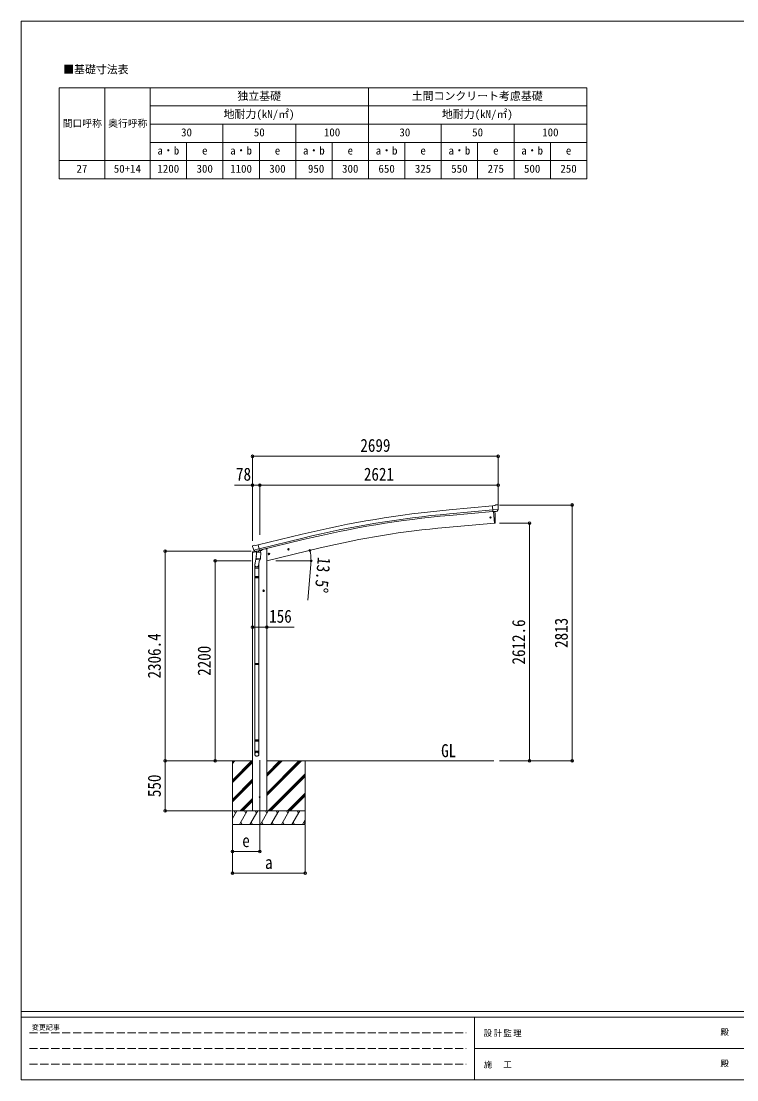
# Model space of a CAD drawing. Units: millimetres at full size, sheet at 1:30. Extents: x -8385 to 8479, y -5853 to 5787.
# Drawn here: x -8385 to -518, y -5853 to 5787 of the extents above; entities that cross this region are included whole.
import ezdxf
from ezdxf.enums import TextEntityAlignment as Align

# ---------------------------------------------------------------- set-up
doc = ezdxf.new("R2010")
doc.units = ezdxf.units.MM
doc.header["$LTSCALE"] = 30
doc.header["$PDMODE"] = 32
doc.header["$PDSIZE"] = 30
doc.linetypes.add('DASHED3', pattern=[4, 3, -1])
for name, color, linetype, lineweight in [('0-0_0', 7, 'Continuous', 9), ('0-1_本体', 4, 'Continuous', 9), ('0-2_部品', 7, 'Continuous', 9), ('0-8_PARTS2', 2, 'Continuous', 9), ('0-A_寸法', 6, 'Continuous', 9), ('F-0_240', 7, 'Continuous', 9)]:
    doc.layers.add(name, color=color, linetype=linetype, lineweight=lineweight)
doc.styles.add('ＭＳ ゴシック', font='')
doc.styles.get('ＭＳ ゴシック').set_extended_font_data('MS Gothic')

msp = doc.modelspace()

# ---------------------------------------------------------------- linework, layer by layer
at = {"layer": '0-0_0', "color": 6}
for p, q in [((-2327.92, -2345.47), (-2327.92, 467.53)), ((-2796.93, 267.13), (-2796.93, -2345.47))]:
    msp.add_line(p, q, dxfattribs=at)
at = {"layer": '0-0_0'}
for p, q in [((-6437.6, -2345.47), (-5841.26, -2345.47)), ((-6063.51, -2345.47), (-6063.51, -3045.47)), ((-6063.51, -2556.7), (-5852.28, -2345.47)), ((-6063.51, -2372.85), (-6036.13, -2345.47)), ((-6063.51, -2358.71), (-6050.27, -2345.47)), ((-6063.51, -2570.84), (-5841.26, -2348.59)), ((-6063.51, -2584.98), (-5841.26, -2362.74)), ((-5685.76, -2727.73), (-5303.5, -2345.47)), ((-5685.76, -2699.45), (-5331.78, -2345.47)), ((-5685.76, -2713.59), (-5317.64, -2345.47)), ((-5685.76, -2515.6), (-5515.63, -2345.47)), ((-5685.76, -2501.46), (-5529.77, -2345.47)), ((-5685.76, -2487.32), (-5543.92, -2345.47)), ((-5685.76, -2345.47), (-3191.03, -2345.47)), ((-5263.51, -2345.47), (-5263.51, -3045.47)), ((-6063.51, -2768.83), (-5841.26, -2546.58)), ((-6063.51, -2782.97), (-5841.26, -2560.73)), ((-5669.66, -2895.47), (-5263.51, -2489.33)), ((-5655.51, -2895.47), (-5263.51, -2503.48)), ((-5641.37, -2895.47), (-5263.51, -2517.62)), ((-6063.51, -2797.12), (-5841.26, -2574.87)), ((-5978.02, -2895.47), (-5841.26, -2758.71)), ((-5963.88, -2895.47), (-5841.26, -2772.86)), ((-5949.74, -2895.47), (-5841.26, -2787)), ((-5457.52, -2895.47), (-5263.51, -2701.46)), ((-5443.38, -2895.47), (-5263.51, -2715.61)), ((-5429.24, -2895.47), (-5263.51, -2729.75)), ((-5263.51, -2895.47), (-6063.51, -2895.47)), ((-6063.51, -2979.3), (-6015.11, -2895.47)), ((-6030.12, -2921.45), (-6045.12, -2895.47)), ((-5986.25, -3045.47), (-5899.64, -2895.47)), ((-5914.65, -2921.45), (-5929.65, -2895.47)), ((-5870.78, -3045.47), (-5784.18, -2895.47)), ((-5799.18, -2921.45), (-5814.18, -2895.47)), ((-5755.31, -3045.47), (-5668.7, -2895.47)), ((-5683.71, -2921.45), (-5698.71, -2895.47)), ((-5639.84, -3045.47), (-5553.23, -2895.47)), ((-5568.24, -2921.45), (-5583.24, -2895.47)), ((-5524.37, -3045.47), (-5437.76, -2895.47)), ((-5467.76, -2895.47), (-5452.76, -2921.45)), ((-5408.9, -3045.47), (-5322.29, -2895.47)), ((-5337.29, -2921.45), (-5352.3, -2895.47)), ((-5971.25, -3019.49), (-5956.25, -3045.47)), ((-5855.78, -3019.49), (-5840.78, -3045.47)), ((-5740.31, -3019.49), (-5725.31, -3045.47)), ((-5624.84, -3019.49), (-5609.84, -3045.47)), ((-5509.37, -3019.49), (-5494.37, -3045.47)), ((-5393.9, -3019.49), (-5378.9, -3045.47)), ((-5293.43, -3045.47), (-5263.51, -2993.66)), ((-5278.43, -3019.49), (-5263.43, -3045.47)), ((-6063.51, -3045.47), (-5263.51, -3045.47))]:
    msp.add_line(p, q, dxfattribs=at)
at = {"layer": '0-1_本体'}
for p, q in [((-3204.15, 456.93), (-3681.67, 413.73)), ((-3200.39, 413.93), (-3677.78, 370.74)), ((-3198.92, 397.16), (-3676.26, 353.98)), ((-3191.69, 394.77), (-3180.52, 267.17)), ((-3718.47, 220.11), (-3180.52, 267.17)), ((-5780.99, 28.12), (-5298.12, 145.6)), ((-5770.92, -13.85), (-5287.91, 103.62)), ((-5766.98, -30.23), (-5283.93, 87.26)), ((-5841.01, -55.18), (-5841.01, -2895.47)), ((-5705.51, -15.47), (-5739.02, -23.52)), ((-5685.51, -15.47), (-5705.51, -15.47)), ((-5685.51, -145.47), (-5099.84, -4.86)), ((-5685.51, -15.47), (-5685.51, -2895.47)), ((-5720.01, -484.97), (-5720.01, -464.97)), ((-5710.01, -474.97), (-5730.01, -474.97)), ((-5720.01, -467.47), (-5726.51, -471.22)), ((-5726.51, -471.22), (-5726.51, -478.73)), ((-5726.51, -478.73), (-5720.01, -482.48)), ((-5713.51, -471.22), (-5720.01, -467.47))]:
    msp.add_line(p, q, dxfattribs=at)
at = {"layer": '0-1_本体', "color": 6}
msp.add_line((-5685.26, -875.65), (-5841.26, -875.65), dxfattribs=at)
at = {"layer": '0-1_本体'}
msp.add_lwpolyline([(-5720.01, -482.48), (-5713.51, -478.73), (-5713.51, -471.22)], dxfattribs=at)
for radius in [8.5, 7.7, 6.5]:
    msp.add_circle((-5720.01, -474.97), radius, dxfattribs=at)
for centre, radius, start, end in [((-2685.54, -10596.28), 11054.98, 95.16866, 103.66973), ((-2685.54, -10596.28), 11011.82, 95.16974, 103.66973), ((-2685.54, -10596.28), 10994.98, 95.16974, 103.66973), ((-2895.48, -9186.67), 9442.71, 95.00001, 103.5)]:
    msp.add_arc(centre, radius, start, end, dxfattribs=at)
at = {"layer": '0-2_部品', "lineweight": 18}
for p, q in [((-7967.11, 5055.04), (-2167.11, 5055.04)), ((-7967.11, 5055.04), (-7967.11, 4055.04)), ((-7467.11, 5055.04), (-7467.11, 4055.04)), ((-4567.11, 5055.04), (-4567.11, 4055.04)), ((-6967.11, 4855.04), (-2167.11, 4855.04)), ((-6967.11, 4655.04), (-2167.11, 4655.04)), ((-3767.11, 4655.04), (-3767.11, 4055.04)), ((-6967.11, 4455.04), (-2167.11, 4455.04)), ((-3367.11, 4455.04), (-3367.11, 4055.04)), ((-2567.11, 4455.04), (-2567.11, 4055.04))]:
    msp.add_line(p, q, dxfattribs=at)
at = {"layer": '0-2_部品'}
for p, q in [((-3177.77, 461.38), (-3166.05, 468.14)), ((-3151.15, 469.73), (-3164.81, 468.53)), ((-3142.01, 463.98), (-3147.5, 468.58)), ((-3177.77, 461.38), (-3204.34, 459.05)), ((-3198.68, 394.39), (-3204.34, 459.05)), ((-3141.48, 419.09), (-3200.39, 413.93)), ((-3188.72, 395.26), (-3198.68, 394.39)), ((-3191.71, 395), (-3180.54, 267.4)), ((-3155.11, 398.2), (-3162.82, 397.53)), ((-3152.73, 399.6), (-3141.79, 418.54)), ((-3140.95, 461.94), (-3140.83, 460.59)), ((-3180.54, 267.4), (-3178.49, 267.65)), ((-5842.7, 12.54), (-5842.42, 11.39)), ((-5838.48, 21.11), (-5842.34, 14.82)), ((-5835.38, 23.36), (-5822.2, 26.53)), ((-5807.64, 23.85), (-5820.9, 26.55)), ((-5807.64, 23.85), (-5781.71, 30.08)), ((-5843.83, -55.79), (-5801.12, -45.54)), ((-5843.83, -48.9), (-5843.83, -55.79)), ((-5815.32, -39.69), (-5841.53, -45.99)), ((-5828.65, -27.77), (-5771.14, -13.96)), ((-5811.79, -42.68), (-5828.17, -28.19)), ((-5800.2, -92.2), (-5816.11, -188.37)), ((-5809.09, -43.24), (-5801.57, -41.44)), ((-5808.25, -43.14), (-5806.72, -42.77)), ((-5806.72, -42.77), (-5770.01, -33.96)), ((-5804.88, -43), (-5804.93, -43.74)), ((-5804.18, -44.78), (-5778.36, -51.22)), ((-5797.26, -50.13), (-5801.93, -116.96)), ((-5751.57, -53.32), (-5797.26, -50.13)), ((-5795.48, -46.95), (-5795.71, -50.23)), ((-5775.97, -35.78), (-5776.99, -50.39)), ((-5770.01, -33.96), (-5768.49, -33.59)), ((-5766.93, -31.49), (-5765.99, -31.55)), ((-5765.99, -31.55), (-5752.67, -46.87)), ((-5761.99, -36.15), (-5743.11, -31.61)), ((-5756.24, -120.16), (-5751.57, -53.32)), ((-5752.67, -46.87), (-5753.12, -53.21)), ((-5739.27, -23.44), (-5739.27, -26.75)), ((-5670.95, -73.01), (-5651.51, -68.34)), ((-5666.4, -65.23), (-5668.53, -72.43)), ((-5659.1, -63.48), (-5666.4, -65.23)), ((-5658.89, -80.4), (-5663.56, -60.95)), ((-5653.93, -68.93), (-5659.1, -63.48)), ((-5656.06, -76.12), (-5653.93, -68.93)), ((-5457.03, -21.65), (-5437.58, -16.99)), ((-5452.47, -13.88), (-5454.61, -21.07)), ((-5445.18, -12.12), (-5452.47, -13.88)), ((-5444.97, -29.04), (-5449.64, -9.6)), ((-5440.01, -17.57), (-5445.18, -12.12)), ((-5442.14, -24.76), (-5440.01, -17.57)), ((-5818.26, -225.53), (-5818.26, -191.18)), ((-5772.26, -225.53), (-5818.26, -225.53)), ((-5816.26, -225.53), (-5816.26, -319.53)), ((-5802.79, -129.43), (-5801.92, -116.96)), ((-5802.4, -130.79), (-5802.4, -130.79)), ((-5756.24, -120.16), (-5801.93, -116.96)), ((-5800.95, -131.57), (-5759.25, -134.48)), ((-5764.68, -134.1), (-5775.41, -197.69)), ((-5774.26, -225.53), (-5774.26, -319.53)), ((-5772.26, -190.87), (-5772.26, -225.53)), ((-5756.26, -120.16), (-5757.15, -132.85)), ((-5818.26, -321.53), (-5817.26, -319.53)), ((-5772.26, -321.53), (-5818.26, -321.53)), ((-5772.26, -329.53), (-5818.26, -329.53)), ((-5773.26, -319.53), (-5817.26, -319.53)), ((-5773.26, -331.53), (-5817.26, -331.53)), ((-5816.26, -331.53), (-5816.26, -1275.72)), ((-5774.26, -331.53), (-5774.26, -1275.72)), ((-5772.26, -321.53), (-5773.26, -319.53)), ((-5772.26, -329.53), (-5773.26, -331.53)), ((-5772.26, -321.53), (-5772.26, -329.53)), ((-5719.76, -485.59), (-5719.76, -465.59)), ((-5709.76, -475.59), (-5729.76, -475.59)), ((-5719.76, -468.09), (-5726.26, -471.84)), ((-5726.26, -471.84), (-5726.26, -479.34)), ((-5726.26, -479.34), (-5719.76, -483.1)), ((-5713.26, -471.84), (-5719.76, -468.09)), ((-5818.26, -1277.72), (-5817.26, -1275.72)), ((-5772.26, -1277.72), (-5818.26, -1277.72)), ((-5773.26, -1275.72), (-5817.26, -1275.72)), ((-5772.26, -1277.72), (-5773.26, -1275.72)), ((-5772.26, -1277.72), (-5772.26, -1285.72)), ((-5772.26, -1285.72), (-5818.26, -1285.72)), ((-5773.26, -1287.72), (-5817.26, -1287.72)), ((-5816.26, -1287.72), (-5816.26, -2115.9)), ((-5774.26, -1287.72), (-5774.26, -2115.9)), ((-5772.26, -1285.72), (-5773.26, -1287.72)), ((-5818.26, -2117.9), (-5817.26, -2115.9)), ((-5772.26, -2117.9), (-5818.26, -2117.9)), ((-5772.26, -2125.9), (-5818.26, -2125.9)), ((-5773.26, -2115.9), (-5817.26, -2115.9)), ((-5773.26, -2127.9), (-5817.26, -2127.9)), ((-5816.26, -2127.9), (-5816.26, -2237.9)), ((-5774.26, -2127.9), (-5774.26, -2237.9)), ((-5772.26, -2117.9), (-5773.26, -2115.9)), ((-5772.26, -2125.9), (-5773.26, -2127.9)), ((-5772.26, -2117.9), (-5772.26, -2125.9)), ((-5818.26, -2272.05), (-5818.26, -2237.9)), ((-5772.26, -2237.9), (-5818.26, -2237.9)), ((-5772.26, -2272.05), (-5772.26, -2237.9))]:
    msp.add_line(p, q, dxfattribs=at)
at = {"layer": '0-2_部品', "lineweight": 18}
for points in [[(-6967.11, 5055.04), (-6967.11, 4855.04), (-6967.11, 4255.04), (-6967.11, 4055.04)], [(-2167.11, 5055.04), (-2167.11, 4455.04), (-2167.11, 4055.04)], [(-6167.11, 4655.04), (-6167.11, 4455.04), (-6167.11, 4055.04)], [(-5367.11, 4655.04), (-5367.11, 4455.04), (-5367.11, 4055.04)], [(-2967.11, 4655.04), (-2967.11, 4255.04), (-2967.11, 4055.04)], [(-6567.11, 4455.04), (-6567.11, 4255.04), (-6567.11, 4055.04)], [(-5767.11, 4455.04), (-5767.11, 4255.04), (-5767.11, 4055.04)], [(-4967.11, 4455.04), (-4967.11, 4255.04), (-4967.11, 4055.04)], [(-4167.11, 4455.04), (-4167.11, 4255.04), (-4167.11, 4055.04)], [(-7967.11, 4255.04), (-6967.11, 4255.04), (-2167.11, 4255.04)], [(-7967.11, 4055.04), (-7467.11, 4055.04), (-4567.11, 4055.04), (-2967.11, 4055.04), (-2167.11, 4055.04)]]:
    msp.add_lwpolyline(points, dxfattribs=at)
at = {"layer": '0-2_部品'}
for points in [[(-3188.72, 395.26), (-3188.45, 395.2), (-3163.07, 397.42), (-3162.82, 397.53)], [(-3141.4, 419.72), (-3141.69, 418.73), (-3141.79, 418.54)], [(-5776.28, -35.37), (-5766.56, -33.04), (-5781.71, 30.08)], [(-5828.92, -27.19), (-5828.33, -28.03), (-5828.17, -28.19)], [(-5776.28, -35.37), (-5776.52, -35.52), (-5801.29, -41.47), (-5801.57, -41.44)], [(-5668.53, -72.43), (-5663.36, -77.87), (-5656.06, -76.12)], [(-5454.61, -21.07), (-5449.44, -26.52), (-5442.14, -24.76)], [(-5818.26, -321.53), (-5818.26, -329.53), (-5817.26, -331.53)], [(-5719.76, -483.1), (-5713.26, -479.34), (-5713.26, -471.84)], [(-5818.26, -1277.72), (-5818.26, -1285.72), (-5817.26, -1287.72)], [(-5818.26, -2117.9), (-5818.26, -2125.9), (-5817.26, -2127.9)]]:
    msp.add_lwpolyline(points, dxfattribs=at)
for centre, radius in [((-3226.23, 330.66), 6.5), ((-5661.23, -70.68), 8.5), ((-5661.23, -70.68), 7.7), ((-5661.23, -70.68), 6.5), ((-5447.31, -19.32), 8.5), ((-5447.31, -19.32), 7.7), ((-5447.31, -19.32), 6.5), ((-5719.76, -475.59), 8.5), ((-5719.76, -475.59), 7.7), ((-5719.76, -475.59), 6.5)]:
    msp.add_circle(centre, radius, dxfattribs=at)
at = {"layer": '0-2_部品', "color": 4}
msp.add_circle((-5763.26, -2745.47), 4.5, dxfattribs=at)
at = {"layer": '0-2_部品'}
for centre, radius, start, end in [((-3164.55, 465.55), 3, 95, 120), ((-3150.71, 464.75), 5, 50.00648, 94.99352), ((-4074.31, 323.21), 900, 356.63919, 4.64986), ((-3342.46, 442.95), 202.4, 353.4085, 5), ((-3178.85, 270.63), 3, 277, 356.63919), ((-5645.62, 58.64), 202.4, 193.5, 205.09125), ((-5834.22, 18.5), 5, 103.5, 148.5), ((-5821.5, 23.61), 3, 78.5, 103.5), ((-5840.83, -48.9), 3, 103.5, 180), ((-5808.36, -42.65), 0.5, 248.23754, 283.5), ((-5805.38, -42.96), 0.5, 356, 103.5), ((-5803.93, -43.81), 1, 176, 256), ((-5778.01, -50.25), 1.03, 250.03897, 351.96569), ((-5775.37, -35.86), 0.604, 100.59842, 172.20595), ((-5768.6, -33.11), 0.5, 283.5, 318.76246), ((-5744.27, -26.75), 5, 283.5, 0), ((-5788.26, -191.18), 30, 177.45142, 180), ((-5800.85, -129.6), 1.95, 175.04017, 217.47766), ((-5800.81, -129.57), 2, 217.40962, 266), ((-5759.11, -132.49), 2, 266, 349.46843)]:
    msp.add_arc(centre, radius, start, end, dxfattribs=at)
for centre, major_axis, ratio, start_param, end_param in [((-3136.62, 465.98), (-15.35, 3.44), 0.101033, 5.97514262, 5.97537366), ((-3155.38, 401.2), (1.62, -2.54), 0.997631, 5.80419048, 5.89294842), ((-3155.45, 401.31), (-3.5, 2.17), 0.650902, 2.11455212, 2.18736272), ((-3155.33, 401.11), (1.62, -2.54), 0.997631, 5.96575902, 6.76218013), ((-3143.95, 461.68), (2.71, -1.31), 0.997474, 0.53665673, 1.32256522), ((-5839.78, 13.25), (-1.57, -2.57), 0.99628, 4.71238898, 5.49965061), ((-5809.81, -40.42), (-0.73, -2.92), 0.997631, 5.80419048, 6.60061159), ((-5809.75, -40.2), (2.63, 3.16), 0.650902, 4.09582259, 4.16863319), ((-5809.78, -40.32), (-0.73, -2.92), 0.997631, 0.39023689, 0.47899483), ((-5795.26, -190.87), (23, 0), 0.996195, 2.55602575, 6.56630284), ((-5795.26, -190.87), (21, 0), 0.996195, 2.93491471, 5.95123941), ((-5795.26, -2270.3), (-23, 0), 0.996195, 3.14159265, 6.28318531), ((-5795.26, -2272.05), (-23, 0), 0.996195, 3.14159265, 6.28318531), ((-5795.26, -2272.05), (0, -23.43), 0.981806, 4.71238898, 7.85398163)]:
    msp.add_ellipse(centre, major_axis=major_axis, ratio=ratio, start_param=start_param, end_param=end_param, dxfattribs=at)
msp.add_ellipse((-5795.26, -2272.05), major_axis=(21, 0), ratio=0.996195, dxfattribs=at)
at = {"layer": '0-8_PARTS2'}
msp.add_line((-5763.26, -2336.26), (-5763.26, -3095.47), dxfattribs=at)
at = {"layer": '0-A_寸法'}
for p, q in [((-5841.26, 1002.89), (-3142.26, 1002.89)), ((-3142.26, 1002.89), (-3142.26, 686.27)), ((-5841.26, 686.27), (-5841.26, 74.04)), ((-5841.26, 686.27), (-5763.26, 686.27)), ((-5763.26, 686.27), (-5763.26, 138.41)), ((-5763.26, 686.27), (-3142.26, 686.27)), ((-3142.26, 686.27), (-3142.26, 457.26)), ((-2327.92, 467.53), (-3125.76, 467.53)), ((-2796.93, 267.13), (-3125.76, 267.13)), ((-6801.84, -2345.47), (-6801.84, -39.07)), ((-6801.84, -39.07), (-5856.75, -39.07)), ((-6253.87, -2345.47), (-6253.87, -145.47)), ((-6253.87, -145.47), (-5856.75, -145.47)), ((-5584.76, -145.47), (-5197.91, -145.47)), ((-5200.76, -187.93), (-5235.13, -580.43)), ((-5685.26, -875.65), (-5385.26, -875.65)), ((-6801.84, -2345.47), (-6073.72, -2345.47)), ((-6801.84, -2895.47), (-6801.84, -2345.47)), ((-2796.93, -2345.47), (-3125.76, -2345.47)), ((-2327.92, -2345.47), (-2796.93, -2345.47)), ((-6801.84, -2895.47), (-6073.72, -2895.47)), ((-6063.51, -3581.84), (-6063.51, -3052.89)), ((-6063.51, -3341.86), (-6063.51, -3052.89)), ((-5763.26, -3341.86), (-5763.26, -3052.89)), ((-5263.51, -3581.84), (-5263.51, -3052.89)), ((-5763.26, -3341.86), (-6063.51, -3341.86)), ((-6063.51, -3581.84), (-5263.51, -3581.84))]:
    msp.add_line(p, q, dxfattribs=at)
msp.add_lwpolyline([(-5841.26, 1002.89), (-5841.26, 686.27), (-6041.26, 686.27)], dxfattribs=at)
for centre in [(-5212.36, -31.82), (-5198.91, -145.47)]:
    msp.add_circle(centre, 10.62, dxfattribs=at)
for start, end in [(0, 13.5), (354.99678, 0)]:
    msp.add_arc((-5685.76, -145.47), 486.86, start, end, dxfattribs=at)
for p in [(-5841.26, 1002.89), (-3142.26, 1002.89), (-5841.26, 686.27), (-5763.26, 686.27), (-3142.26, 686.27), (-2327.92, 467.53), (-2796.93, 267.13), (-6801.84, -39.07), (-6253.87, -145.47), (-5841.26, -875.65), (-5685.26, -875.65), (-6801.84, -2345.47), (-6253.87, -2345.47), (-2796.93, -2345.47), (-2327.92, -2345.47), (-6801.84, -2895.47), (-6063.51, -3341.86), (-5763.26, -3341.86), (-6063.51, -3581.84), (-5263.51, -3581.84)]:
    msp.add_point(p, dxfattribs=at)
at = {"layer": 'F-0_240', "color": 5}
for p, q in [((-8385.45, 5787.34), (-8385.45, -5852.66)), ((-8385.45, 5787.34), (8054.55, 5787.34)), ((-8385.45, -5102.66), (8054.55, -5102.66)), ((-8385.45, -5162.66), (5387.79, -5162.66)), ((-3402.21, -5162.66), (-3402.21, -5852.66)), ((-3402.21, -5507.66), (2747.79, -5507.66)), ((-8385.45, -5852.66), (8054.55, -5852.66))]:
    msp.add_line(p, q, dxfattribs=at)
at = {"layer": 'F-0_240', "color": 4, "linetype": 'DASHED3'}
for p, q in [((-8295.46, -5335.16), (-3492.21, -5335.16)), ((-8295.46, -5507.66), (-3492.21, -5507.66)), ((-8295.46, -5680.16), (-3492.21, -5680.16))]:
    msp.add_line(p, q, dxfattribs=at)

# ---------------------------------------------------------------- texts
at = {"layer": '0-0_0', "style": 'ＭＳ ゴシック', "width": 0.85}
msp.add_text('GL', height=143, dxfattribs=at).set_placement((-3768.57, -2347.91), align=Align.BOTTOM_LEFT)
at = {"layer": '0-2_部品', "style": 'ＭＳ ゴシック'}
for s, height, p in [('■基礎寸法表', 87.98, (-7924.31, 5186.06)), ('独立基礎', 87.98, (-6008.77, 4894.62)), ('土間コンクリート考慮基礎', 87.98, (-4092.11, 4894.62)), ('地耐力(kN/㎡)', 87.98, (-6159.81, 4694.62)), ('地耐力(kN/㎡)', 87.98, (-3759.81, 4694.62)), ('間口呼称', 76.98, (-7928.77, 4602.12)), ('奥行呼称', 76.98, (-7428.77, 4602.12)), ('30', 87.98, (-6627.52, 4494.62)), ('50', 87.98, (-5827.52, 4494.62)), ('100', 87.98, (-5057.73, 4494.62)), ('30', 87.98, (-4227.52, 4494.62)), ('50', 87.98, (-3427.52, 4494.62)), ('100', 87.98, (-2657.73, 4494.62)), ('a・b', 87.98, (-6887.94, 4294.62)), ('e', 87.98, (-6397.31, 4294.62)), ('a・b', 87.98, (-6087.94, 4294.62)), ('e', 87.98, (-5597.31, 4294.62)), ('a・b', 87.98, (-5287.94, 4294.62)), ('e', 87.98, (-4797.31, 4294.62)), ('a・b', 87.98, (-4487.94, 4294.62)), ('e', 87.98, (-3997.31, 4294.62)), ('a・b', 87.98, (-3687.94, 4294.62)), ('e', 87.98, (-3197.31, 4294.62)), ('a・b', 87.98, (-2887.94, 4294.62)), ('e', 87.98, (-2397.31, 4294.62)), ('27', 87.98, (-7777.52, 4094.62)), ('50+14', 87.98, (-7367.52, 4094.62)), ('1200', 87.98, (-6887.94, 4094.62)), ('300', 87.98, (-6457.73, 4094.62)), ('1100', 87.98, (-6087.94, 4094.62)), ('300', 87.98, (-5657.73, 4094.62)), ('950', 87.98, (-5232.73, 4094.62)), ('300', 87.98, (-4857.73, 4094.62)), ('650', 87.98, (-4457.73, 4094.62)), ('325', 87.98, (-4057.73, 4094.62)), ('550', 87.98, (-3657.73, 4094.62)), ('275', 87.98, (-3257.73, 4094.62)), ('500', 87.98, (-2857.73, 4094.62)), ('250', 87.98, (-2457.73, 4094.62))]:
    msp.add_text(s, height=height, dxfattribs=at).set_placement(p, align=Align.BOTTOM_LEFT)
at = {"layer": '0-A_寸法', "color": 7, "style": 'ＭＳ ゴシック', "width": 0.85}
for s, p in [('2699', (-4656.76, 1008.89)), ('78', (-6023.76, 692.27)), ('2621', (-4617.76, 692.27)), ('156', (-5659.01, -869.65)), ('e', (-5954.76, -3336.86)), ('a', (-5704.76, -3576.84))]:
    msp.add_text(s, height=143, dxfattribs=at).set_placement(p, align=Align.BOTTOM_LEFT)
for s, rotation, p in [('13.5°', 264.997, (-5166.55, -98.07)), ('2612.6', 90, (-2802.93, -1286.67)), ('2813', 90, (-2333.92, -1103.97)), ('2306.4', 90, (-6807.84, -1439.77)), ('2200', 90, (-6259.87, -1410.47)), ('550', 90, (-6807.84, -2744.22))]:
    msp.add_text(s, height=143, rotation=rotation, dxfattribs=at).set_placement(p, align=Align.BOTTOM_LEFT)
at = {"layer": 'F-0_240', "style": 'ＭＳ ゴシック'}
for s, height, p in [('変更記事', 54.99, (-8268.23, -5320.16)), ('殿', 65.98, (-697.92, -5380.16)), ('殿', 65.98, (-697.92, -5725.16))]:
    msp.add_text(s, height=height, dxfattribs=at).set_placement(p, align=Align.BOTTOM_LEFT)
at = {"layer": 'F-0_240', "char_height": 65.98, "attachment_point": 7, "style": 'ＭＳ ゴシック'}
for s, insert in [('\\T1.17;設計監理', (-3300.89, -5380.16)), ('\\T1.17;施\u3000工', (-3300.89, -5725.16))]:
    msp.add_mtext(s, dxfattribs=dict(at, insert=insert))

doc.saveas('drawing.dxf')
